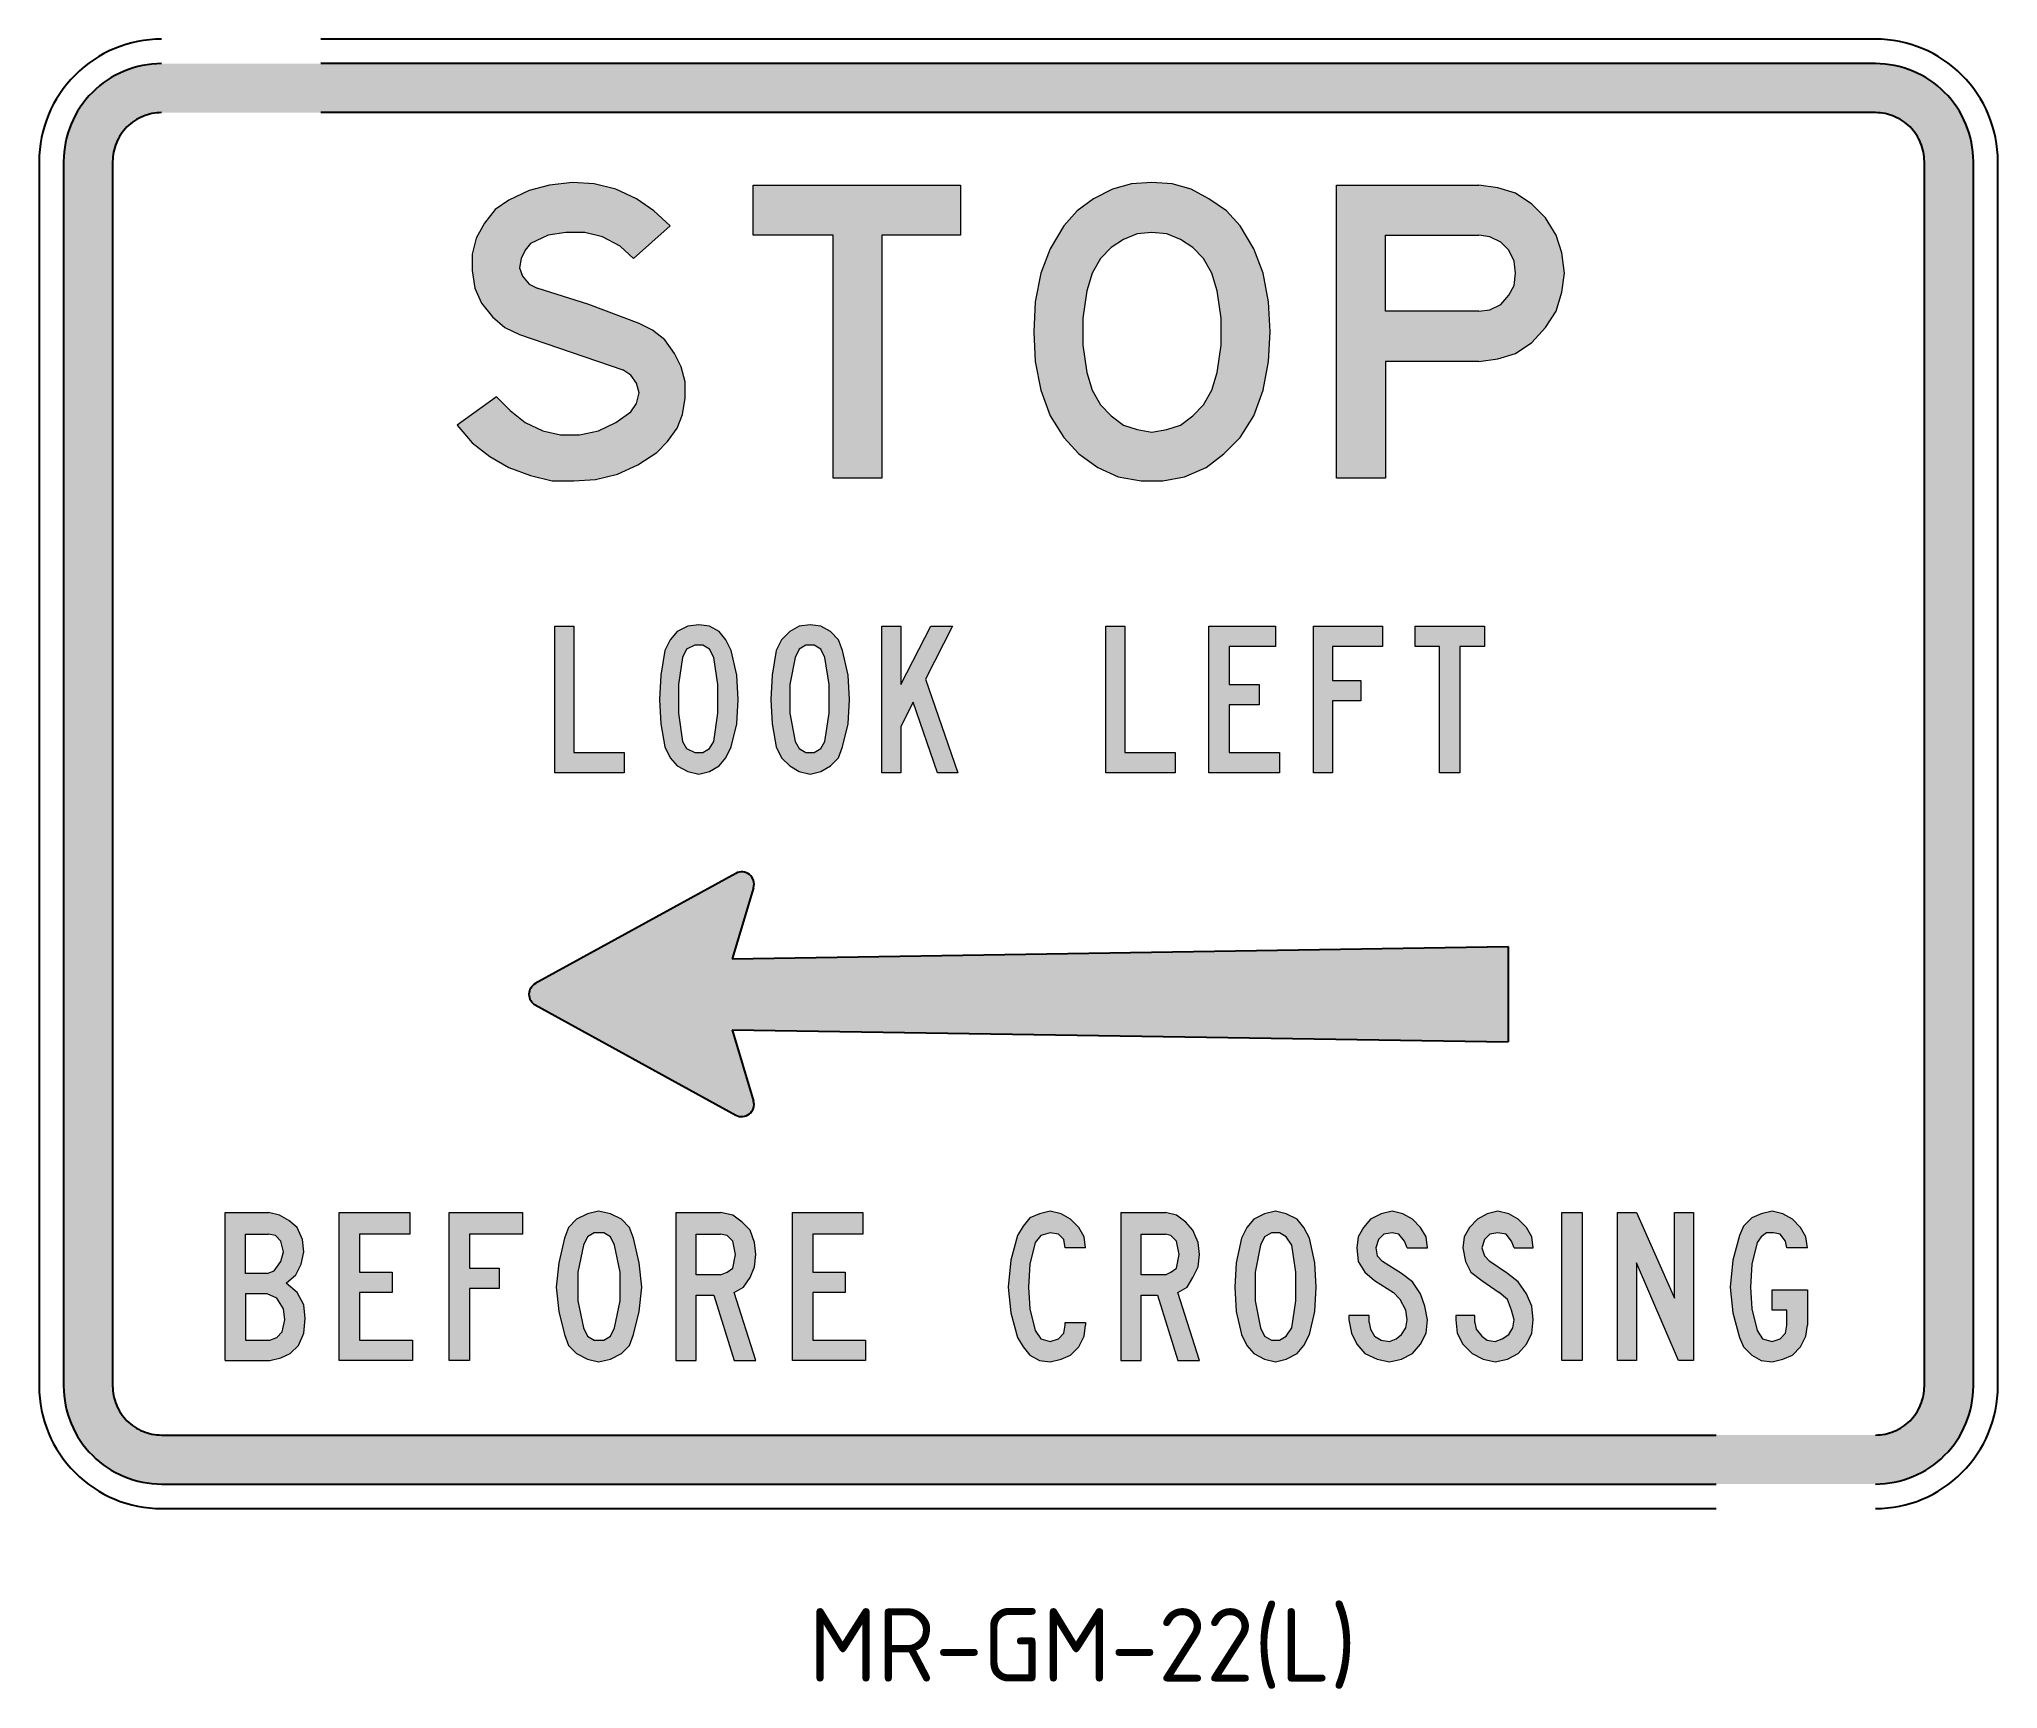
# Model space of a CAD drawing. Extents: x 93.9 to 173.9, y 172.6 to 240.
import ezdxf

# ---------------------------------------------------------------- set-up
doc = ezdxf.new("R2010")
doc.units = 0
doc.linetypes.add('CENTERX2', pattern=[101.6, 63.5, -12.7, 12.7, -12.7])
doc.layers.get('0').update_dxf_attribs({"linetype": 'CONTINUOUS'})
doc.layers.add('L35', color=3, linetype='CONTINUOUS')
doc.layers.add('T25', color=1, linetype='CONTINUOUS')
doc.styles.add('ISO', font='iso3098b.shx')

msp = doc.modelspace()

# ---------------------------------------------------------------- hatches: boundary and pattern name
at = {"layer": 'T25', "linetype": 'CENTERX2'}
h = msp.add_hatch(color=256, dxfattribs=at)
edge = h.paths.add_edge_path(flags=16)
edge.add_line((98.88, 182.965), (168.88, 182.965))
edge.add_arc((168.88, 184.965), 2, 270, 360)
edge.add_line((170.88, 184.965), (170.88, 234.965))
edge.add_arc((168.88, 234.965), 2, 0, 90)
edge.add_line((168.88, 236.965), (98.88, 236.965))
edge.add_arc((98.88, 234.965), 2, 90, 180)
edge.add_line((96.88, 234.965), (96.88, 184.965))
edge.add_arc((98.88, 184.965), 2, 180, 270)
edge = h.paths.add_edge_path()
edge.add_line((98.88, 180.965), (168.88, 180.965))
edge.add_arc((168.88, 184.965), 4, 270, 360)
edge.add_line((172.88, 184.965), (172.88, 234.965))
edge.add_arc((168.88, 234.965), 4, 0, 90)
edge.add_line((168.88, 238.965), (98.88, 238.965))
edge.add_arc((98.88, 234.965), 4, 90, 180)
edge.add_line((94.88, 234.965), (94.88, 184.965))
edge.add_arc((98.88, 184.965), 4, 180, 270)
h = msp.add_hatch(color=256, dxfattribs=at)
h.paths.add_polyline_path([(151.08, 210.009), (151.08, 215.163), (150.083, 215.163), (150.083, 215.994), (152.909, 215.994), (152.909, 215.163), (151.912, 215.163), (151.912, 210.009)])
h.paths.add_polyline_path([(145.926, 210.009), (145.926, 215.994), (148.753, 215.994), (148.753, 215.163), (146.702, 215.163), (146.702, 213.777), (147.866, 213.777), (147.866, 212.946), (146.702, 212.946), (146.702, 210.009)])
h.paths.add_polyline_path([(141.659, 210.009), (141.659, 215.994), (144.374, 215.994), (144.374, 215.163), (142.49, 215.163), (142.49, 213.611), (143.709, 213.611), (143.709, 212.78), (142.49, 212.78), (142.49, 210.84), (144.541, 210.84), (144.541, 210.009)])
h.paths.add_polyline_path([(137.447, 210.009), (137.447, 215.994), (138.223, 215.994), (138.223, 210.84), (140.273, 210.84), (140.273, 210.009)])
h.paths.add_polyline_path([(128.302, 210.009), (128.302, 215.994), (129.078, 215.994), (129.078, 213.611), (130.297, 215.994), (131.184, 215.994), (130.076, 213.833), (131.406, 210.009), (130.575, 210.009), (129.577, 212.891), (129.078, 211.893), (129.078, 210.009)])
h.paths.add_polyline_path([(125.975, 211.283), (126.141, 212.447), (126.141, 213.611), (125.975, 214.72), (125.808, 215.052), (125.531, 215.218), (125.199, 215.218), (124.922, 215.052), (124.755, 214.72), (124.534, 213.611), (124.534, 212.447), (124.755, 211.283), (124.922, 211.006), (125.199, 210.84), (125.531, 210.84), (125.808, 211.006)], flags=16)
h.paths.add_polyline_path([(126.695, 211.062), (126.917, 212.004), (126.972, 213.001), (126.917, 213.999), (126.695, 214.997), (126.529, 215.44), (126.196, 215.773), (125.808, 215.994), (125.365, 216.05), (124.922, 215.994), (124.534, 215.773), (124.201, 215.44), (123.979, 214.997), (123.813, 213.999), (123.758, 213.001), (123.813, 212.004), (123.979, 211.062), (124.201, 210.618), (124.534, 210.286), (124.922, 210.064), (125.365, 209.953), (125.808, 210.064), (126.196, 210.286), (126.529, 210.618)])
h.paths.add_polyline_path([(121.43, 211.283), (121.596, 212.447), (121.596, 213.611), (121.43, 214.72), (121.264, 215.052), (120.987, 215.218), (120.654, 215.218), (120.322, 215.052), (120.155, 214.72), (119.989, 213.611), (119.989, 212.447), (120.155, 211.283), (120.322, 211.006), (120.654, 210.84), (120.987, 210.84), (121.264, 211.006)], flags=16)
h.paths.add_polyline_path([(122.15, 211.062), (122.372, 212.004), (122.428, 213.001), (122.372, 213.999), (122.15, 214.997), (121.929, 215.44), (121.652, 215.773), (121.264, 215.994), (120.82, 216.05), (120.377, 215.994), (119.934, 215.773), (119.656, 215.44), (119.435, 214.997), (119.269, 213.999), (119.213, 213.001), (119.269, 212.004), (119.435, 211.062), (119.656, 210.618), (119.934, 210.286), (120.377, 210.064), (120.82, 209.953), (121.264, 210.064), (121.652, 210.286), (121.929, 210.618)])
h.paths.add_polyline_path([(114.946, 210.009), (114.946, 215.994), (115.722, 215.994), (115.722, 210.84), (117.772, 210.84), (117.772, 210.009)])
h.paths.add_polyline_path([(123.037, 234.006), (131.517, 234.006), (131.517, 231.956), (128.302, 231.956), (128.302, 222.035), (126.307, 222.035), (126.307, 231.956), (123.037, 231.956)])
h.paths.add_polyline_path([(152.688, 228.852), (148.864, 228.852), (148.864, 231.956), (152.688, 231.956), (153.131, 231.9), (153.574, 231.678), (153.907, 231.346), (154.129, 230.903), (154.184, 230.404), (154.129, 229.905), (153.907, 229.517), (153.574, 229.129), (153.131, 228.907)], flags=16)
h.paths.add_polyline_path([(152.688, 226.801), (148.864, 226.801), (148.864, 222.035), (146.868, 222.035), (146.868, 234.006), (152.688, 234.006), (153.464, 233.895), (154.184, 233.674), (154.849, 233.23), (155.403, 232.676), (155.847, 231.956), (156.068, 231.235), (156.179, 230.404), (156.068, 229.628), (155.847, 228.852), (155.403, 228.187), (154.849, 227.577), (154.184, 227.134), (153.464, 226.912)])
h.paths.add_polyline_path([(139.331, 232.066), (138.721, 232.011), (138.167, 231.789), (137.668, 231.457), (137.225, 231.013), (136.893, 230.404), (136.671, 229.683), (136.505, 228.575), (136.505, 227.466), (136.671, 226.358), (136.893, 225.638), (137.225, 225.028), (137.668, 224.585), (138.167, 224.197), (138.721, 224.03), (139.331, 223.919), (139.941, 224.03), (140.495, 224.197), (140.994, 224.585), (141.437, 225.028), (141.77, 225.638), (141.991, 226.358), (142.158, 227.466), (142.158, 228.575), (141.991, 229.683), (141.77, 230.404), (141.437, 231.013), (140.994, 231.457), (140.495, 231.789), (139.941, 232.011)], flags=16)
h.paths.add_polyline_path([(139.331, 234.117), (138.5, 234.062), (137.724, 233.84), (136.948, 233.452), (136.283, 232.953), (135.729, 232.344), (135.175, 231.401), (134.787, 230.404), (134.565, 229.24), (134.509, 228.021), (134.565, 226.801), (134.787, 225.638), (135.175, 224.585), (135.729, 223.698), (136.338, 223.033), (137.114, 222.479), (137.946, 222.091), (138.888, 221.924), (139.774, 221.924), (140.661, 222.091), (141.548, 222.479), (142.268, 223.033), (142.934, 223.698), (143.488, 224.585), (143.876, 225.638), (144.097, 226.801), (144.153, 228.021), (144.097, 229.24), (143.876, 230.404), (143.488, 231.401), (142.934, 232.344), (142.379, 232.953), (141.659, 233.452), (140.938, 233.84), (140.162, 234.062)])
h.paths.add_polyline_path([(112.563, 225.36), (110.955, 224.197), (111.565, 223.476), (112.285, 222.922), (113.061, 222.479), (113.948, 222.146), (114.835, 221.924), (115.722, 221.924), (116.608, 221.98), (117.495, 222.201), (118.326, 222.589), (119.102, 223.088), (119.546, 223.532), (119.934, 224.086), (120.155, 224.64), (120.266, 225.305), (120.266, 225.97), (120.1, 226.58), (119.823, 227.134), (119.435, 227.688), (118.936, 228.076), (118.382, 228.353), (116.331, 229.129), (114.225, 229.794), (113.893, 229.96), (113.616, 230.293), (113.505, 230.625), (113.56, 231.013), (113.726, 231.346), (113.948, 231.623), (114.669, 231.956), (115.389, 232.066), (116.165, 232.066), (116.885, 231.9), (117.606, 231.512), (118.16, 231.013), (119.656, 232.344), (118.991, 232.953), (118.271, 233.452), (117.44, 233.84), (116.553, 234.062), (115.666, 234.117), (114.724, 234.006), (113.893, 233.784), (113.061, 233.397), (112.507, 233.009), (112.064, 232.454), (111.731, 231.845), (111.565, 231.18), (111.565, 230.515), (111.676, 229.794), (111.953, 229.185), (112.396, 228.63), (112.895, 228.187), (113.505, 227.91), (117.717, 226.469), (118.049, 226.247), (118.271, 225.915), (118.382, 225.527), (118.271, 225.083), (118.049, 224.751), (117.44, 224.307), (116.719, 223.975), (115.943, 223.809), (115.167, 223.809), (114.447, 223.975), (113.726, 224.307), (113.117, 224.806)])
h = msp.add_hatch(color=256, dxfattribs=at)
edge = h.paths.add_edge_path()
edge.add_arc((114.386, 200.965), 0.5, 118.75712, 241.24288)
edge.add_line((114.145, 200.526), (122.338, 196.03))
edge.add_arc((122.579, 196.468), 0.5, 241.24288, 375.61475)
edge.add_line((123.06, 196.603), (122.18, 199.515))
edge.add_line((122.18, 199.515), (153.88, 199.015))
edge.add_line((153.88, 199.015), (153.88, 202.915))
edge.add_line((153.88, 202.915), (122.18, 202.415))
edge.add_line((122.18, 202.415), (123.057, 205.316))
edge.add_arc((122.578, 205.461), 0.5, 343.18064, 478.75712)
edge.add_line((122.338, 205.899), (114.145, 201.403))
h = msp.add_hatch(color=256, dxfattribs=at)
h.paths.add_polyline_path([(158.341, 186.011), (158.341, 192.052), (159.117, 192.052), (160.668, 188.561), (160.668, 192.052), (161.444, 192.052), (161.444, 186.011), (160.835, 186.011), (159.117, 190.002), (159.117, 186.011)])
h.paths.add_polyline_path([(156.068, 186.011), (156.068, 192.052), (156.9, 192.052), (156.9, 186.011)])
h.paths.add_polyline_path([(145.04, 187.341), (145.206, 188.45), (145.206, 189.614), (145.04, 190.722), (144.818, 191.055), (144.541, 191.221), (144.208, 191.221), (143.931, 191.055), (143.765, 190.722), (143.543, 189.614), (143.543, 188.45), (143.765, 187.341), (143.931, 187.009), (144.208, 186.843), (144.541, 186.843), (144.818, 187.009)], flags=16)
h.paths.add_polyline_path([(145.76, 187.064), (145.982, 188.006), (146.037, 189.004), (145.982, 190.002), (145.76, 190.999), (145.538, 191.442), (145.261, 191.775), (144.818, 191.997), (144.374, 192.108), (143.931, 191.997), (143.488, 191.775), (143.211, 191.442), (142.989, 190.999), (142.767, 190.002), (142.712, 189.004), (142.767, 188.006), (142.989, 187.064), (143.211, 186.621), (143.488, 186.288), (143.931, 186.067), (144.374, 185.956), (144.818, 186.067), (145.261, 186.288), (145.538, 186.621)])
h.paths.add_polyline_path([(124.644, 186.011), (124.644, 192.052), (127.526, 192.052), (127.526, 191.165), (125.476, 191.165), (125.476, 189.614), (126.806, 189.614), (126.806, 188.782), (125.476, 188.782), (125.476, 186.843), (127.637, 186.843), (127.637, 186.011)])
h.paths.add_polyline_path([(117.384, 187.341), (117.606, 188.45), (117.606, 189.614), (117.384, 190.722), (117.218, 191.055), (116.941, 191.221), (116.553, 191.221), (116.276, 191.055), (116.11, 190.722), (115.888, 189.614), (115.888, 188.45), (116.11, 187.341), (116.276, 187.009), (116.553, 186.843), (116.941, 186.843), (117.218, 187.009)], flags=16)
h.paths.add_polyline_path([(118.16, 187.064), (118.382, 188.006), (118.493, 189.004), (118.382, 190.002), (118.16, 190.999), (117.994, 191.442), (117.661, 191.775), (117.218, 191.997), (116.719, 192.108), (116.276, 191.997), (115.832, 191.775), (115.5, 191.442), (115.334, 190.999), (115.112, 190.002), (115.001, 189.004), (115.112, 188.006), (115.334, 187.064), (115.5, 186.621), (115.832, 186.288), (116.276, 186.067), (116.719, 185.956), (117.218, 186.067), (117.661, 186.288), (117.994, 186.621)])
h.paths.add_polyline_path([(110.623, 186.011), (110.623, 192.052), (113.616, 192.052), (113.616, 191.165), (111.454, 191.165), (111.454, 189.78), (112.673, 189.78), (112.673, 188.949), (111.454, 188.949), (111.454, 186.011)])
h.paths.add_polyline_path([(106.134, 186.011), (106.134, 192.052), (109.016, 192.052), (109.016, 191.165), (106.965, 191.165), (106.965, 189.614), (108.295, 189.614), (108.295, 188.782), (106.965, 188.782), (106.965, 186.843), (109.126, 186.843), (109.126, 186.011)])
h.paths.add_polyline_path([(103.196, 188.727), (102.31, 188.727), (102.31, 186.843), (103.307, 186.843), (103.584, 186.953), (103.806, 187.175), (103.917, 187.674), (103.861, 188.117), (103.584, 188.561)], flags=16)
h.paths.add_polyline_path([(166.1, 190.611), (165.268, 190.611), (165.213, 190.888), (164.991, 191.165), (164.714, 191.221), (164.437, 191.221), (164.215, 191.055), (164.049, 190.833), (163.827, 189.946), (163.772, 189.004), (163.827, 188.117), (164.049, 187.23), (164.271, 186.898), (164.659, 186.787), (164.991, 186.898), (165.213, 187.12), (165.268, 187.452), (165.268, 188.062), (164.659, 188.062), (164.659, 188.893), (166.1, 188.893), (166.1, 187.452), (166.044, 187.009), (165.823, 186.565), (165.49, 186.233), (165.102, 186.067), (164.659, 185.956), (164.215, 186.011), (163.827, 186.233), (163.495, 186.565), (163.329, 186.953), (163.051, 187.951), (162.941, 189.004), (163.051, 190.112), (163.329, 191.11), (163.495, 191.498), (163.827, 191.83), (164.215, 191.997), (164.659, 192.108), (165.102, 191.997), (165.49, 191.775), (165.823, 191.442), (166.044, 191.055)])
h.paths.add_polyline_path([(152.521, 187.563), (152.521, 187.84), (151.746, 187.84), (151.746, 187.674), (151.801, 187.12), (152.023, 186.676), (152.411, 186.288), (152.854, 186.067), (153.353, 185.956), (153.852, 186.067), (154.295, 186.288), (154.627, 186.676), (154.849, 187.12), (154.905, 187.674), (154.849, 188.228), (154.627, 188.727), (154.295, 189.226), (153.852, 189.558), (153.131, 190.057), (152.909, 190.279), (152.799, 190.611), (152.909, 190.944), (153.131, 191.165), (153.464, 191.221), (153.796, 191.165), (154.018, 190.888), (154.129, 190.611), (154.905, 190.611), (154.849, 191.055), (154.627, 191.442), (154.295, 191.775), (153.907, 191.997), (153.464, 192.108), (153.02, 191.997), (152.632, 191.775), (152.3, 191.442), (152.078, 191.055), (152.023, 190.611), (152.133, 190.057), (152.355, 189.614), (152.799, 189.281), (153.519, 188.782), (153.852, 188.505), (154.018, 188.062), (154.129, 187.674), (154.073, 187.341), (153.907, 187.064), (153.63, 186.898), (153.353, 186.787), (153.02, 186.843), (152.799, 187.009), (152.577, 187.286)])
h.paths.add_polyline_path([(148.199, 187.563), (148.199, 187.84), (147.367, 187.84), (147.367, 187.674), (147.478, 187.12), (147.7, 186.676), (148.032, 186.288), (148.531, 186.067), (149.03, 185.956), (149.529, 186.067), (149.972, 186.288), (150.305, 186.676), (150.526, 187.12), (150.582, 187.674), (150.471, 188.228), (150.305, 188.727), (149.972, 189.226), (149.529, 189.558), (148.753, 190.057), (148.531, 190.279), (148.476, 190.611), (148.586, 190.944), (148.808, 191.165), (149.141, 191.221), (149.418, 191.165), (149.64, 190.888), (149.75, 190.611), (150.582, 190.611), (150.526, 191.055), (150.305, 191.442), (149.972, 191.775), (149.584, 191.997), (149.141, 192.108), (148.697, 191.997), (148.254, 191.775), (147.977, 191.442), (147.755, 191.055), (147.7, 190.611), (147.755, 190.057), (148.032, 189.614), (148.42, 189.281), (149.196, 188.782), (149.473, 188.505), (149.695, 188.062), (149.75, 187.674), (149.695, 187.341), (149.529, 187.064), (149.307, 186.898), (149.03, 186.787), (148.697, 186.843), (148.42, 187.009), (148.254, 187.286)])
h.paths.add_polyline_path([(140.384, 188.782), (140.772, 189.004), (140.994, 189.392), (141.215, 189.835), (141.271, 190.334), (141.215, 190.833), (140.994, 191.332), (140.717, 191.664), (140.329, 191.941), (139.885, 192.052), (138.056, 192.052), (138.056, 186.011), (138.888, 186.011), (138.888, 188.671), (139.553, 188.671), (140.384, 186.011), (141.271, 186.011)])
h.paths.add_polyline_path([(139.885, 189.503), (138.888, 189.503), (138.888, 191.165), (139.885, 191.165), (140.107, 191.11), (140.329, 190.888), (140.44, 190.334), (140.329, 189.78), (140.107, 189.614)], flags=16)
h.paths.add_polyline_path([(136.615, 190.611), (135.784, 190.611), (135.729, 190.944), (135.507, 191.165), (135.175, 191.221), (134.787, 191.11), (134.565, 190.833), (134.343, 189.946), (134.288, 189.004), (134.343, 188.117), (134.565, 187.23), (134.787, 186.898), (135.175, 186.787), (135.507, 186.898), (135.729, 187.12), (135.784, 187.452), (135.784, 187.563), (136.615, 187.563), (136.615, 187.452), (136.56, 187.009), (136.338, 186.565), (136.006, 186.233), (135.618, 186.067), (135.175, 185.956), (134.731, 186.011), (134.343, 186.233), (134.066, 186.565), (133.844, 186.953), (133.567, 187.951), (133.456, 189.004), (133.567, 190.112), (133.844, 191.11), (134.066, 191.498), (134.343, 191.83), (134.731, 191.997), (135.175, 192.108), (135.618, 191.997), (136.006, 191.775), (136.338, 191.442), (136.56, 191.055)])
h.paths.add_polyline_path([(122.261, 188.782), (122.649, 189.004), (122.926, 189.392), (123.093, 189.835), (123.148, 190.334), (123.093, 190.833), (122.926, 191.332), (122.594, 191.664), (122.206, 191.941), (121.707, 192.052), (119.878, 192.052), (119.878, 186.011), (120.71, 186.011), (120.71, 188.671), (121.43, 188.671), (122.261, 186.011), (123.148, 186.011)])
h.paths.add_polyline_path([(121.707, 189.503), (120.71, 189.503), (120.71, 191.165), (121.707, 191.165), (121.984, 191.11), (122.206, 190.888), (122.317, 190.334), (122.206, 189.78), (121.984, 189.614)], flags=16)
h.paths.add_polyline_path([(101.478, 186.011), (103.307, 186.011), (103.751, 186.122), (104.138, 186.288), (104.471, 186.621), (104.693, 187.12), (104.748, 187.729), (104.693, 188.283), (104.416, 188.782), (103.972, 189.17), (104.36, 189.503), (104.582, 189.946), (104.693, 190.445), (104.637, 190.944), (104.416, 191.442), (104.083, 191.72), (103.695, 191.941), (103.252, 192.052), (101.478, 192.052)])
h.paths.add_polyline_path([(103.196, 189.558), (103.473, 189.669), (103.751, 190.057), (103.861, 190.445), (103.751, 190.888), (103.529, 191.11), (103.252, 191.165), (102.31, 191.165), (102.31, 189.558)], flags=16)

# ---------------------------------------------------------------- linework, layer by layer
at = {"color": 1, "lineweight": 0}
for points in [[(118.16, 231.013), (119.656, 232.344), (118.991, 232.953), (118.271, 233.452), (117.44, 233.84), (116.553, 234.062), (115.666, 234.117), (114.724, 234.006), (113.893, 233.784), (113.061, 233.397), (112.507, 233.009), (112.064, 232.454), (111.731, 231.845), (111.565, 231.18), (111.565, 230.515), (111.676, 229.794), (111.953, 229.185), (112.396, 228.63), (112.895, 228.187), (113.505, 227.91), (117.717, 226.469)], [(123.037, 234.006), (131.517, 234.006), (131.517, 231.956), (128.302, 231.956), (128.302, 222.035), (126.307, 222.035), (126.307, 231.956), (123.037, 231.956), (123.037, 234.006), (123.037, 234.006)], [(139.331, 234.117), (138.5, 234.062), (137.724, 233.84), (136.948, 233.452), (136.283, 232.953), (135.729, 232.344)], [(142.934, 232.344), (142.379, 232.953), (141.659, 233.452), (140.938, 233.84), (140.162, 234.062), (139.331, 234.117)], [(146.868, 234.006), (152.688, 234.006)], [(152.688, 226.801), (148.864, 226.801), (148.864, 222.035), (146.868, 222.035), (146.868, 234.006)], [(156.179, 230.404), (156.068, 231.235), (155.847, 231.956), (155.403, 232.676), (154.849, 233.23), (154.184, 233.674), (153.464, 233.895), (152.688, 234.006)], [(118.16, 231.013), (117.606, 231.512), (116.885, 231.9), (116.165, 232.066), (115.389, 232.066), (114.669, 231.956), (113.948, 231.623)], [(135.729, 232.344), (135.175, 231.401), (134.787, 230.404)], [(139.331, 232.066), (138.721, 232.011), (138.167, 231.789), (137.668, 231.457), (137.225, 231.013)], [(141.437, 231.013), (140.994, 231.457), (140.495, 231.789), (139.941, 232.011), (139.331, 232.066)], [(143.876, 230.404), (143.488, 231.401), (142.934, 232.344)], [(113.948, 231.623), (113.726, 231.346), (113.56, 231.013), (113.505, 230.625), (113.616, 230.293), (113.893, 229.96), (114.225, 229.794)], [(148.864, 231.956), (152.688, 231.956)], [(152.688, 228.852), (148.864, 228.852), (148.864, 231.956)], [(154.184, 230.404), (154.129, 230.903), (153.907, 231.346), (153.574, 231.678), (153.131, 231.9), (152.688, 231.956)], [(134.787, 230.404), (134.565, 229.24), (134.509, 228.021), (134.565, 226.801), (134.787, 225.638)], [(137.225, 231.013), (136.893, 230.404), (136.671, 229.683)], [(141.991, 229.683), (141.77, 230.404), (141.437, 231.013)], [(143.876, 225.638), (144.097, 226.801), (144.153, 228.021), (144.097, 229.24), (143.876, 230.404)], [(152.688, 226.801), (153.464, 226.912), (154.184, 227.134), (154.849, 227.577), (155.403, 228.187), (155.847, 228.852), (156.068, 229.628), (156.179, 230.404)], [(152.688, 228.852), (153.131, 228.907), (153.574, 229.129), (153.907, 229.517), (154.129, 229.905), (154.184, 230.404)], [(110.955, 224.197), (111.565, 223.476), (112.285, 222.922), (113.061, 222.479), (113.948, 222.146), (114.835, 221.924), (115.722, 221.924), (116.608, 221.98), (117.495, 222.201), (118.326, 222.589), (119.102, 223.088), (119.546, 223.532), (119.934, 224.086), (120.155, 224.64), (120.266, 225.305), (120.266, 225.97), (120.1, 226.58), (119.823, 227.134), (119.435, 227.688), (118.936, 228.076), (118.382, 228.353), (116.331, 229.129), (114.225, 229.794)], [(136.671, 229.683), (136.505, 228.575), (136.505, 227.466), (136.671, 226.358)], [(141.991, 226.358), (142.158, 227.466), (142.158, 228.575), (141.991, 229.683)], [(118.049, 224.751), (118.271, 225.083), (118.382, 225.527), (118.271, 225.915), (118.049, 226.247), (117.717, 226.469)], [(134.787, 225.638), (135.175, 224.585), (135.729, 223.698)], [(136.671, 226.358), (136.893, 225.638), (137.225, 225.028)], [(141.437, 225.028), (141.77, 225.638), (141.991, 226.358)], [(142.934, 223.698), (143.488, 224.585), (143.876, 225.638)], [(112.563, 225.36), (110.955, 224.197)], [(112.563, 225.36), (113.117, 224.806), (113.726, 224.307), (114.447, 223.975), (115.167, 223.809), (115.943, 223.809), (116.719, 223.975), (117.44, 224.307), (118.049, 224.751)], [(137.225, 225.028), (137.668, 224.585), (138.167, 224.197), (138.721, 224.03), (139.331, 223.919)], [(139.331, 223.919), (139.941, 224.03), (140.495, 224.197), (140.994, 224.585), (141.437, 225.028)], [(135.729, 223.698), (136.338, 223.033), (137.114, 222.479), (137.946, 222.091), (138.888, 221.924), (139.774, 221.924), (140.661, 222.091), (141.548, 222.479), (142.268, 223.033), (142.934, 223.698)], [(122.15, 211.062), (122.372, 212.004), (122.428, 213.001), (122.372, 213.999), (122.15, 214.997), (121.929, 215.44), (121.652, 215.773), (121.264, 215.994), (120.82, 216.05), (120.377, 215.994), (119.934, 215.773), (119.656, 215.44), (119.435, 214.997), (119.269, 213.999), (119.213, 213.001), (119.269, 212.004), (119.435, 211.062), (119.656, 210.618), (119.934, 210.286), (120.377, 210.064), (120.82, 209.953), (121.264, 210.064), (121.652, 210.286), (121.929, 210.618), (122.15, 211.062), (122.15, 211.062)], [(126.695, 211.062), (126.917, 212.004), (126.972, 213.001), (126.917, 213.999), (126.695, 214.997), (126.529, 215.44), (126.196, 215.773), (125.808, 215.994), (125.365, 216.05), (124.922, 215.994), (124.534, 215.773), (124.201, 215.44), (123.979, 214.997), (123.813, 213.999), (123.758, 213.001), (123.813, 212.004), (123.979, 211.062), (124.201, 210.618), (124.534, 210.286), (124.922, 210.064), (125.365, 209.953), (125.808, 210.064), (126.196, 210.286), (126.529, 210.618), (126.695, 211.062), (126.695, 211.062)], [(114.946, 210.009), (114.946, 215.994), (115.722, 215.994), (115.722, 210.84), (117.772, 210.84), (117.772, 210.009), (114.946, 210.009), (114.946, 210.009)], [(121.43, 211.283), (121.596, 212.447), (121.596, 213.611), (121.43, 214.72), (121.264, 215.052), (120.987, 215.218), (120.654, 215.218), (120.322, 215.052), (120.155, 214.72), (119.989, 213.611), (119.989, 212.447), (120.155, 211.283), (120.322, 211.006), (120.654, 210.84), (120.987, 210.84), (121.264, 211.006), (121.43, 211.283), (121.43, 211.283)], [(125.975, 211.283), (126.141, 212.447), (126.141, 213.611), (125.975, 214.72), (125.808, 215.052), (125.531, 215.218), (125.199, 215.218), (124.922, 215.052), (124.755, 214.72), (124.534, 213.611), (124.534, 212.447), (124.755, 211.283), (124.922, 211.006), (125.199, 210.84), (125.531, 210.84), (125.808, 211.006), (125.975, 211.283), (125.975, 211.283)], [(128.302, 210.009), (128.302, 215.994), (129.078, 215.994), (129.078, 213.611), (130.297, 215.994), (131.184, 215.994), (130.076, 213.833), (131.406, 210.009), (130.575, 210.009), (129.577, 212.891), (129.078, 211.893), (129.078, 210.009), (128.302, 210.009), (128.302, 210.009)], [(137.447, 210.009), (137.447, 215.994), (138.223, 215.994), (138.223, 210.84), (140.273, 210.84), (140.273, 210.009), (137.447, 210.009), (137.447, 210.009)], [(141.659, 210.009), (141.659, 215.994), (144.374, 215.994), (144.374, 215.163), (142.49, 215.163), (142.49, 213.611), (143.709, 213.611), (143.709, 212.78), (142.49, 212.78), (142.49, 210.84), (144.541, 210.84), (144.541, 210.009), (141.659, 210.009), (141.659, 210.009)], [(145.926, 210.009), (145.926, 215.994), (148.753, 215.994), (148.753, 215.163), (146.702, 215.163), (146.702, 213.777), (147.866, 213.777), (147.866, 212.946), (146.702, 212.946), (146.702, 210.009), (145.926, 210.009), (145.926, 210.009)], [(151.08, 210.009), (151.08, 215.163), (150.083, 215.163), (150.083, 215.994), (152.909, 215.994), (152.909, 215.163), (151.912, 215.163), (151.912, 210.009), (151.08, 210.009), (151.08, 210.009)], [(101.478, 186.011), (101.478, 192.052), (103.252, 192.052)], [(104.416, 191.442), (104.083, 191.72), (103.695, 191.941), (103.252, 192.052)], [(106.134, 186.011), (106.134, 192.052), (109.016, 192.052), (109.016, 191.165), (106.965, 191.165), (106.965, 189.614), (108.295, 189.614), (108.295, 188.782), (106.965, 188.782), (106.965, 186.843), (109.126, 186.843), (109.126, 186.011), (106.134, 186.011), (106.134, 186.011)], [(110.623, 186.011), (110.623, 192.052), (113.616, 192.052), (113.616, 191.165), (111.454, 191.165), (111.454, 189.78), (112.673, 189.78), (112.673, 188.949), (111.454, 188.949), (111.454, 186.011), (110.623, 186.011), (110.623, 186.011)], [(118.16, 187.064), (118.382, 188.006), (118.493, 189.004), (118.382, 190.002), (118.16, 190.999), (117.994, 191.442), (117.661, 191.775), (117.218, 191.997), (116.719, 192.108), (116.276, 191.997), (115.832, 191.775), (115.5, 191.442), (115.334, 190.999), (115.112, 190.002), (115.001, 189.004), (115.112, 188.006), (115.334, 187.064), (115.5, 186.621), (115.832, 186.288), (116.276, 186.067), (116.719, 185.956), (117.218, 186.067), (117.661, 186.288), (117.994, 186.621), (118.16, 187.064), (118.16, 187.064)], [(119.878, 192.052), (119.878, 186.011), (120.71, 186.011), (120.71, 188.671), (121.43, 188.671), (122.261, 186.011), (123.148, 186.011), (122.261, 188.782)], [(119.878, 192.052), (121.707, 192.052)], [(122.926, 191.332), (122.594, 191.664), (122.206, 191.941), (121.707, 192.052)], [(124.644, 186.011), (124.644, 192.052), (127.526, 192.052), (127.526, 191.165), (125.476, 191.165), (125.476, 189.614), (126.806, 189.614), (126.806, 188.782), (125.476, 188.782), (125.476, 186.843), (127.637, 186.843), (127.637, 186.011), (124.644, 186.011), (124.644, 186.011)], [(135.175, 192.108), (134.731, 191.997), (134.343, 191.83), (134.066, 191.498), (133.844, 191.11)], [(136.615, 190.611), (136.56, 191.055), (136.338, 191.442), (136.006, 191.775), (135.618, 191.997), (135.175, 192.108)], [(138.056, 192.052), (138.056, 186.011), (138.888, 186.011), (138.888, 188.671), (139.553, 188.671), (140.384, 186.011), (141.271, 186.011), (140.384, 188.782)], [(138.056, 192.052), (139.885, 192.052)], [(140.994, 191.332), (140.717, 191.664), (140.329, 191.941), (139.885, 192.052)], [(145.76, 187.064), (145.982, 188.006), (146.037, 189.004), (145.982, 190.002), (145.76, 190.999), (145.538, 191.442), (145.261, 191.775), (144.818, 191.997), (144.374, 192.108), (143.931, 191.997), (143.488, 191.775), (143.211, 191.442), (142.989, 190.999), (142.767, 190.002), (142.712, 189.004), (142.767, 188.006), (142.989, 187.064), (143.211, 186.621), (143.488, 186.288), (143.931, 186.067), (144.374, 185.956), (144.818, 186.067), (145.261, 186.288), (145.538, 186.621), (145.76, 187.064), (145.76, 187.064)], [(149.75, 190.611), (150.582, 190.611), (150.526, 191.055), (150.305, 191.442), (149.972, 191.775), (149.584, 191.997), (149.141, 192.108), (148.697, 191.997), (148.254, 191.775), (147.977, 191.442), (147.755, 191.055), (147.7, 190.611), (147.755, 190.057), (148.032, 189.614), (148.42, 189.281), (149.196, 188.782)], [(154.129, 190.611), (154.905, 190.611), (154.849, 191.055), (154.627, 191.442), (154.295, 191.775), (153.907, 191.997), (153.464, 192.108), (153.02, 191.997), (152.632, 191.775), (152.3, 191.442), (152.078, 191.055), (152.023, 190.611), (152.133, 190.057), (152.355, 189.614), (152.799, 189.281), (153.519, 188.782)], [(156.068, 186.011), (156.068, 192.052), (156.9, 192.052), (156.9, 186.011), (156.068, 186.011), (156.068, 186.011)], [(158.341, 186.011), (158.341, 192.052), (159.117, 192.052), (160.668, 188.561), (160.668, 192.052), (161.444, 192.052), (161.444, 186.011), (160.835, 186.011), (159.117, 190.002), (159.117, 186.011), (158.341, 186.011), (158.341, 186.011)], [(164.659, 192.108), (164.215, 191.997), (163.827, 191.83), (163.495, 191.498), (163.329, 191.11)], [(166.1, 190.611), (166.044, 191.055), (165.823, 191.442), (165.49, 191.775), (165.102, 191.997), (164.659, 192.108)], [(103.972, 189.17), (104.36, 189.503), (104.582, 189.946), (104.693, 190.445), (104.637, 190.944), (104.416, 191.442)], [(117.384, 187.341), (117.606, 188.45), (117.606, 189.614), (117.384, 190.722), (117.218, 191.055), (116.941, 191.221), (116.553, 191.221), (116.276, 191.055), (116.11, 190.722), (115.888, 189.614), (115.888, 188.45), (116.11, 187.341), (116.276, 187.009), (116.553, 186.843), (116.941, 186.843), (117.218, 187.009), (117.384, 187.341), (117.384, 187.341)], [(122.926, 189.392), (123.093, 189.835), (123.148, 190.334), (123.093, 190.833), (122.926, 191.332)], [(136.615, 190.611), (135.784, 190.611), (135.729, 190.944), (135.507, 191.165), (135.175, 191.221), (134.787, 191.11), (134.565, 190.833), (134.343, 189.946), (134.288, 189.004), (134.343, 188.117), (134.565, 187.23), (134.787, 186.898), (135.175, 186.787), (135.507, 186.898), (135.729, 187.12), (135.784, 187.452), (135.784, 187.563), (136.615, 187.563)], [(140.994, 189.392), (141.215, 189.835), (141.271, 190.334), (141.215, 190.833), (140.994, 191.332)], [(145.04, 187.341), (145.206, 188.45), (145.206, 189.614), (145.04, 190.722), (144.818, 191.055), (144.541, 191.221), (144.208, 191.221), (143.931, 191.055), (143.765, 190.722), (143.543, 189.614), (143.543, 188.45), (143.765, 187.341), (143.931, 187.009), (144.208, 186.843), (144.541, 186.843), (144.818, 187.009), (145.04, 187.341), (145.04, 187.341)], [(149.141, 191.221), (148.808, 191.165), (148.586, 190.944), (148.476, 190.611), (148.531, 190.279), (148.753, 190.057)], [(149.75, 190.611), (149.64, 190.888), (149.418, 191.165), (149.141, 191.221)], [(153.464, 191.221), (153.131, 191.165), (152.909, 190.944), (152.799, 190.611), (152.909, 190.279), (153.131, 190.057)], [(154.129, 190.611), (154.018, 190.888), (153.796, 191.165), (153.464, 191.221)], [(166.1, 190.611), (165.268, 190.611), (165.213, 190.888), (164.991, 191.165), (164.714, 191.221), (164.437, 191.221), (164.215, 191.055), (164.049, 190.833), (163.827, 189.946), (163.772, 189.004), (163.827, 188.117), (164.049, 187.23), (164.271, 186.898), (164.659, 186.787), (164.991, 186.898), (165.213, 187.12), (165.268, 187.452)], [(103.196, 189.558), (102.31, 189.558), (102.31, 191.165), (103.252, 191.165)], [(103.751, 190.888), (103.529, 191.11), (103.252, 191.165)], [(103.473, 189.669), (103.751, 190.057), (103.861, 190.445), (103.751, 190.888)], [(120.71, 191.165), (121.707, 191.165)], [(121.707, 189.503), (120.71, 189.503), (120.71, 191.165)], [(122.206, 190.888), (121.984, 191.11), (121.707, 191.165)], [(122.206, 189.78), (122.317, 190.334), (122.206, 190.888)], [(133.844, 191.11), (133.567, 190.112), (133.456, 189.004), (133.567, 187.951), (133.844, 186.953)], [(138.888, 191.165), (139.885, 191.165)], [(139.885, 189.503), (138.888, 189.503), (138.888, 191.165)], [(140.329, 190.888), (140.107, 191.11), (139.885, 191.165)], [(140.329, 189.78), (140.44, 190.334), (140.329, 190.888)], [(163.329, 191.11), (163.051, 190.112), (162.941, 189.004), (163.051, 187.951), (163.329, 186.953)], [(103.196, 189.558), (103.473, 189.669)], [(121.707, 189.503), (121.984, 189.614), (122.206, 189.78)], [(139.885, 189.503), (140.107, 189.614), (140.329, 189.78)], [(147.367, 187.84), (147.367, 187.674), (147.478, 187.12), (147.7, 186.676), (148.032, 186.288), (148.531, 186.067), (149.03, 185.956), (149.529, 186.067), (149.972, 186.288), (150.305, 186.676), (150.526, 187.12), (150.582, 187.674), (150.471, 188.228), (150.305, 188.727), (149.972, 189.226), (149.529, 189.558), (148.753, 190.057)], [(151.746, 187.84), (151.746, 187.674), (151.801, 187.12), (152.023, 186.676), (152.411, 186.288), (152.854, 186.067), (153.353, 185.956), (153.852, 186.067), (154.295, 186.288), (154.627, 186.676), (154.849, 187.12), (154.905, 187.674), (154.849, 188.228), (154.627, 188.727), (154.295, 189.226), (153.852, 189.558), (153.131, 190.057)], [(101.478, 186.011), (103.307, 186.011), (103.751, 186.122), (104.138, 186.288), (104.471, 186.621), (104.693, 187.12), (104.748, 187.729), (104.693, 188.283), (104.416, 188.782), (103.972, 189.17)], [(122.261, 188.782), (122.649, 189.004), (122.926, 189.392)], [(140.384, 188.782), (140.772, 189.004), (140.994, 189.392)], [(165.268, 187.452), (165.268, 188.062), (164.659, 188.062), (164.659, 188.893), (166.1, 188.893), (166.1, 187.452)], [(103.196, 188.727), (102.31, 188.727), (102.31, 186.843), (103.307, 186.843), (103.584, 186.953), (103.806, 187.175), (103.917, 187.674), (103.861, 188.117), (103.584, 188.561), (103.196, 188.727), (103.196, 188.727)], [(149.75, 187.674), (149.695, 188.062), (149.473, 188.505), (149.196, 188.782)], [(154.129, 187.674), (154.018, 188.062), (153.852, 188.505), (153.519, 188.782)], [(135.175, 185.956), (135.618, 186.067), (136.006, 186.233), (136.338, 186.565), (136.56, 187.009), (136.615, 187.452)], [(136.615, 187.563), (136.615, 187.452)], [(148.199, 187.563), (148.199, 187.84), (147.367, 187.84)], [(148.199, 187.563), (148.254, 187.286), (148.42, 187.009), (148.697, 186.843), (149.03, 186.787)], [(149.03, 186.787), (149.307, 186.898), (149.529, 187.064), (149.695, 187.341), (149.75, 187.674)], [(152.521, 187.563), (152.521, 187.84), (151.746, 187.84)], [(152.521, 187.563), (152.577, 187.286), (152.799, 187.009), (153.02, 186.843), (153.353, 186.787)], [(153.353, 186.787), (153.63, 186.898), (153.907, 187.064), (154.073, 187.341), (154.129, 187.674)], [(164.659, 185.956), (165.102, 186.067), (165.49, 186.233), (165.823, 186.565), (166.044, 187.009), (166.1, 187.452)], [(133.844, 186.953), (134.066, 186.565), (134.343, 186.233), (134.731, 186.011), (135.175, 185.956)], [(163.329, 186.953), (163.495, 186.565), (163.827, 186.233), (164.215, 186.011), (164.659, 185.956)]]:
    msp.add_lwpolyline(points, dxfattribs=at)
at = {"layer": 'L35'}
for p, q in [((122.338, 205.899), (114.145, 201.403)), ((123.057, 205.316), (122.18, 202.415)), ((122.18, 202.415), (153.88, 202.915)), ((153.88, 202.915), (153.88, 199.015)), ((114.145, 200.526), (122.338, 196.03)), ((122.18, 199.515), (123.06, 196.603)), ((122.18, 199.515), (153.88, 199.015))]:
    msp.add_line(p, q, dxfattribs=at)
at = {"layer": 'L35', "linetype": 'CENTERX2'}
for points in [[(98.88, 179.965), (168.88, 179.965, 0.414214), (173.88, 184.965), (173.88, 234.965, 0.414214), (168.88, 239.965), (98.88, 239.965, 0.414214), (93.88, 234.965), (93.88, 184.965, 0.414214)], [(98.88, 180.965), (168.88, 180.965, 0.414214), (172.88, 184.965), (172.88, 234.965, 0.414214), (168.88, 238.965), (98.88, 238.965, 0.414214), (94.88, 234.965), (94.88, 184.965, 0.414214)], [(98.88, 182.965), (168.88, 182.965, 0.414214), (170.88, 184.965), (170.88, 234.965, 0.414214), (168.88, 236.965), (98.88, 236.965, 0.414214), (96.88, 234.965), (96.88, 184.965, 0.414214)]]:
    msp.add_lwpolyline(points, format="xyb", close=True, dxfattribs=at)
at = {"layer": 'L35'}
for centre, start, end in [((122.578, 205.461), 343.18064, 118.75712), ((114.386, 200.965), 118.75712, 241.24288), ((122.579, 196.468), 241.24288, 15.61475)]:
    msp.add_arc(centre, 0.5, start, end, dxfattribs=at)

# ---------------------------------------------------------------- texts
at = {"layer": 'T25', "color": 3, "style": 'ISO'}
msp.add_text('MR-GM-22(L)', height=3, dxfattribs=at).set_placement((125.317, 172.898))

doc.saveas('drawing.dxf')
